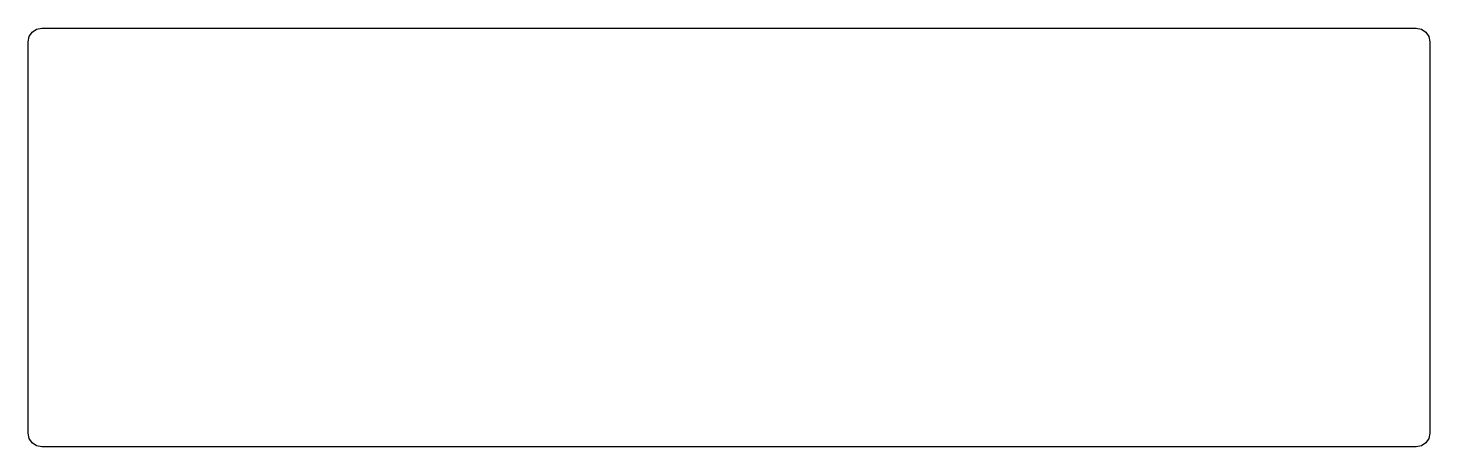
# Model space of a CAD drawing. Extents: x 0 to 271, y 0 to 81.
import ezdxf

# ---------------------------------------------------------------- set-up
doc = ezdxf.new("R2010")
doc.units = 0

msp = doc.modelspace()

# ---------------------------------------------------------------- linework, layer by layer
at = {"layer": 'Katman 1'}
for p, q in [((0.06632, 78.4201), (0.273604, 79.451891)), ((0.273604, 79.451891), (0.839564, 80.292686)), ((0.839564, 80.292686), (1.680359, 80.858646)), ((1.680359, 80.858646), (2.71215, 81.06593)), ((2.71215, 81.066), (268.402, 81.066)), ((2.71215, 81.06593), (2.71215, 81.066)), ((268.402, 81.066), (269.433791, 80.858716)), ((269.433791, 80.858716), (270.274586, 80.292756)), ((270.274586, 80.292756), (270.840546, 79.451961)), ((270.840546, 79.451961), (271.04783, 78.42017)), ((0.06632, 2.71191), (0.06632, 78.4201)), ((271.04783, 78.42017), (271.047, 2.71191)), ((0.273604, 1.680119), (0.06632, 2.71191)), ((271.047, 2.71191), (270.839716, 1.680119)), ((0.839564, 0.839324), (0.273604, 1.680119)), ((1.680359, 0.273364), (0.839564, 0.839324)), ((2.71215, 0.06608), (1.680359, 0.273364)), ((268.40117, 0.06608), (2.71215, 0.06608)), ((269.432961, 0.273364), (268.40117, 0.06608)), ((270.273756, 0.839324), (269.432961, 0.273364)), ((270.839716, 1.680119), (270.273756, 0.839324))]:
    msp.add_line(p, q, dxfattribs=at)

doc.saveas('drawing.dxf')
